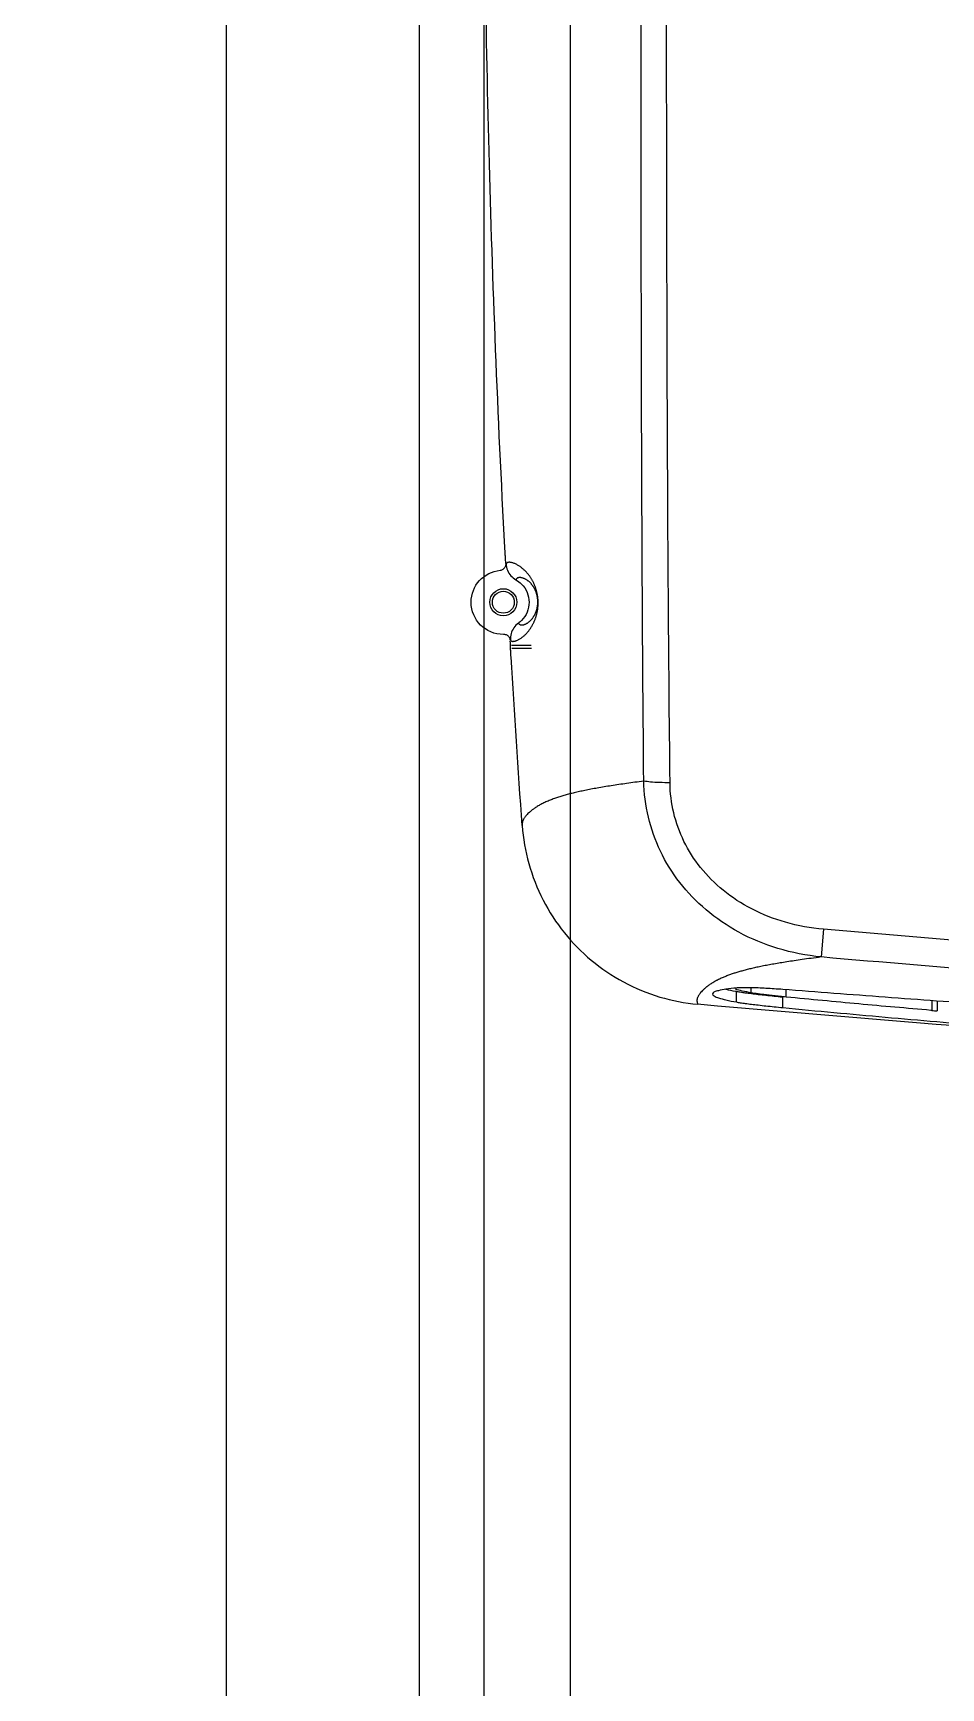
# Model space of a CAD drawing. Header units: millimetres. Extents: x 238075 to 303070, y -258150 to -205841.
# Drawn here: x 275042.6 to 275183.6, y -226939.7 to -226682.9 of the extents above; entities that cross this region are included whole.
import ezdxf

# ---------------------------------------------------------------- set-up
doc = ezdxf.new("R2010")
doc.units = ezdxf.units.MM
doc.header["$LTSCALE"] = 200
doc.layers.add('L4', color=4, linetype='Continuous')
doc.layers.add('아파트', color=253, linetype='Continuous')

msp = doc.modelspace()

# ---------------------------------------------------------------- linework, layer by layer
at = {"layer": 'L4'}
for p, q in [((275072.64, -228531.22, 54985.43), (275072.64, -226161.22, 54985.43)), ((275102.64, -227701.22), (275102.64, -226281.22)), ((275112.64, -227691.22), (275112.64, -226291.22)), ((275112.64, -227666.22), (275112.64, -226316.22)), ((275126.04, -227666.22), (275126.04, -226316.22)), ((275116.03, -226765.2), (275116.06, -226765.2)), ((275116.06, -226765.28), (275116.06, -226765.2)), ((275115.74, -226776.22), (275115.64, -226776.22)), ((275116.74, -226777.16), (275116.73, -226777.08)), ((275119.98, -226777.93), (275116.92, -226777.93)), ((275120.02, -226778.42), (275116.95, -226778.42)), ((275165.36, -226821.98), (275164.98, -226826.28)), ((275154.13, -226831.84), (275154.13, -226831.06)), ((275151.81, -226833.26), (275151.81, -226831.66)), ((275159.03, -226834.14), (275159.03, -226832.53)), ((275159.56, -226832.5), (275159.56, -226831.32)), ((275182.15, -226833.05), (275182.15, -226834.57)), ((275183.01, -226833.06), (275183.01, -226834.66))]:
    msp.add_line(p, q, dxfattribs=at)
for points in [[(275113.43, -226701.23), (275112.9, -226681.23), (275112.64, -226661.23), (275112.64, -226641.22)], [(275137.02, -226687.98), (275137.01, -226672.39), (275137.01, -226656.81), (275137.01, -226641.22)], [(275140.99, -226688.06), (275140.97, -226672.45), (275140.96, -226656.83), (275140.96, -226641.22)], [(275137.1, -226740.38), (275137.05, -226722.91), (275137.03, -226705.45), (275137.02, -226687.98)], [(275141.1, -226740.54), (275141.04, -226723.05), (275141, -226705.55), (275140.99, -226688.06)], [(275115.87, -226762.73), (275114.78, -226742.24), (275113.97, -226721.74), (275113.43, -226701.23)], [(275137.44, -226798.98), (275137.25, -226779.45), (275137.16, -226759.91), (275137.1, -226740.38)], [(275141.52, -226799.23), (275141.3, -226779.67), (275141.18, -226760.11), (275141.1, -226740.54)], [(275115.9, -226763.22), (275115.89, -226763.06), (275115.88, -226762.89), (275115.87, -226762.73)], [(275115.92, -226763.58), (275115.91, -226763.46), (275115.9, -226763.34), (275115.9, -226763.22)], [(275115.92, -226763.73), (275115.92, -226763.68), (275115.92, -226763.63), (275115.92, -226763.58)], [(275115.93, -226763.88), (275115.93, -226763.83), (275115.93, -226763.78), (275115.92, -226763.73)], [(275115.95, -226764.03), (275115.94, -226763.98), (275115.94, -226763.93), (275115.93, -226763.88)], [(275115.97, -226764.19), (275115.96, -226764.14), (275115.95, -226764.09), (275115.95, -226764.03)], [(275115.98, -226764.34), (275115.98, -226764.29), (275115.98, -226764.24), (275115.97, -226764.19)], [(275110.64, -226771.22), (275110.64, -226768.65), (275112.59, -226766.5), (275115.15, -226766.25)], [(275115.15, -226766.25), (275115.32, -226766.23), (275115.49, -226766.17), (275115.63, -226766.07)], [(275115.63, -226766.07), (275115.77, -226765.97), (275115.88, -226765.84), (275115.96, -226765.69)], [(275115.96, -226765.69), (275116.03, -226765.54), (275116.07, -226765.36), (275116.06, -226765.2)], [(275116, -226764.7), (275115.99, -226764.58), (275115.98, -226764.46), (275115.98, -226764.34)], [(275116.03, -226765.19), (275116.02, -226765.03), (275116.01, -226764.86), (275116, -226764.7)], [(275116.12, -226765.17), (275116.09, -226765.2), (275116.07, -226765.24), (275116.06, -226765.28)], [(275116.06, -226765.28), (275116.08, -226765.61), (275116.15, -226765.94), (275116.28, -226766.26)], [(275116.21, -226765.1), (275116.17, -226765.12), (275116.14, -226765.14), (275116.12, -226765.17)], [(275116.32, -226765.05), (275116.28, -226765.06), (275116.24, -226765.08), (275116.21, -226765.1)], [(275116.28, -226766.26), (275116.41, -226766.57), (275116.59, -226766.86), (275116.82, -226767.11)], [(275116.47, -226765.02), (275116.42, -226765.03), (275116.37, -226765.03), (275116.32, -226765.05)], [(275116.63, -226765.02), (275116.57, -226765.02), (275116.52, -226765.02), (275116.47, -226765.02)], [(275116.81, -226765.04), (275116.75, -226765.03), (275116.69, -226765.03), (275116.63, -226765.02)], [(275117.01, -226765.09), (275116.94, -226765.07), (275116.88, -226765.06), (275116.81, -226765.04)], [(275117.21, -226765.15), (275117.14, -226765.13), (275117.08, -226765.11), (275117.01, -226765.09)], [(275117.42, -226765.23), (275117.35, -226765.2), (275117.28, -226765.18), (275117.21, -226765.15)], [(275117.63, -226765.33), (275117.56, -226765.29), (275117.49, -226765.26), (275117.42, -226765.23)], [(275117.84, -226765.44), (275117.77, -226765.4), (275117.7, -226765.36), (275117.63, -226765.33)], [(275118.04, -226765.56), (275117.98, -226765.52), (275117.91, -226765.48), (275117.84, -226765.44)], [(275118.24, -226765.69), (275118.18, -226765.65), (275118.11, -226765.6), (275118.04, -226765.56)], [(275118.44, -226765.83), (275118.37, -226765.78), (275118.31, -226765.74), (275118.24, -226765.69)], [(275118.63, -226765.98), (275118.56, -226765.93), (275118.5, -226765.88), (275118.44, -226765.83)], [(275118.81, -226766.14), (275118.75, -226766.09), (275118.69, -226766.03), (275118.63, -226765.98)], [(275118.98, -226766.3), (275118.92, -226766.25), (275118.87, -226766.19), (275118.81, -226766.14)], [(275119.15, -226766.47), (275119.09, -226766.42), (275119.04, -226766.36), (275118.98, -226766.3)], [(275119.31, -226766.65), (275119.26, -226766.59), (275119.2, -226766.53), (275119.15, -226766.47)], [(275119.46, -226766.82), (275119.41, -226766.76), (275119.36, -226766.71), (275119.31, -226766.65)], [(275119.6, -226767), (275119.55, -226766.94), (275119.5, -226766.88), (275119.46, -226766.82)], [(275113.54, -226771.22), (275113.54, -226770.06), (275114.48, -226769.12), (275115.64, -226769.12)], [(275115.64, -226769.12), (275116.8, -226769.12), (275117.74, -226770.06), (275117.74, -226771.22)], [(275116.82, -226767.11), (275117.04, -226767.36), (275117.3, -226767.57), (275117.59, -226767.73)], [(275117.65, -226767.63), (275117.63, -226767.66), (275117.61, -226767.7), (275117.59, -226767.73)], [(275117.59, -226767.73), (275117.91, -226767.91), (275118.21, -226768.13), (275118.47, -226768.39)], [(275117.72, -226767.54), (275117.69, -226767.57), (275117.67, -226767.6), (275117.65, -226767.63)], [(275117.81, -226767.48), (275117.78, -226767.5), (275117.75, -226767.52), (275117.72, -226767.54)], [(275117.91, -226767.43), (275117.88, -226767.44), (275117.84, -226767.46), (275117.81, -226767.48)], [(275118.03, -226767.4), (275117.99, -226767.41), (275117.95, -226767.42), (275117.91, -226767.43)], [(275118.15, -226767.39), (275118.11, -226767.39), (275118.07, -226767.4), (275118.03, -226767.4)], [(275118.29, -226767.39), (275118.24, -226767.39), (275118.2, -226767.39), (275118.15, -226767.39)], [(275118.43, -226767.41), (275118.38, -226767.4), (275118.34, -226767.4), (275118.29, -226767.39)], [(275118.57, -226767.44), (275118.52, -226767.43), (275118.48, -226767.42), (275118.43, -226767.41)], [(275118.47, -226768.39), (275118.84, -226768.76), (275119.13, -226769.21), (275119.33, -226769.69)], [(275118.71, -226767.48), (275118.67, -226767.47), (275118.62, -226767.45), (275118.57, -226767.44)], [(275118.85, -226767.54), (275118.81, -226767.52), (275118.76, -226767.5), (275118.71, -226767.48)], [(275118.99, -226767.6), (275118.94, -226767.58), (275118.9, -226767.56), (275118.85, -226767.54)], [(275119.12, -226767.67), (275119.08, -226767.64), (275119.03, -226767.62), (275118.99, -226767.6)], [(275119.25, -226767.75), (275119.21, -226767.72), (275119.17, -226767.69), (275119.12, -226767.67)], [(275119.38, -226767.83), (275119.34, -226767.8), (275119.3, -226767.77), (275119.25, -226767.75)], [(275119.5, -226767.92), (275119.46, -226767.89), (275119.42, -226767.86), (275119.38, -226767.83)], [(275119.62, -226768.02), (275119.58, -226767.99), (275119.54, -226767.96), (275119.5, -226767.92)], [(275119.73, -226767.18), (275119.68, -226767.12), (275119.64, -226767.06), (275119.6, -226767)], [(275119.73, -226768.12), (275119.69, -226768.09), (275119.66, -226768.05), (275119.62, -226768.02)], [(275119.85, -226767.36), (275119.81, -226767.3), (275119.77, -226767.24), (275119.73, -226767.18)], [(275119.84, -226768.23), (275119.8, -226768.19), (275119.77, -226768.16), (275119.73, -226768.12)], [(275119.94, -226768.33), (275119.9, -226768.3), (275119.87, -226768.26), (275119.84, -226768.23)], [(275119.96, -226767.53), (275119.93, -226767.47), (275119.89, -226767.41), (275119.85, -226767.36)], [(275120.03, -226768.44), (275120, -226768.41), (275119.97, -226768.37), (275119.94, -226768.33)], [(275120.07, -226767.71), (275120.04, -226767.65), (275120, -226767.59), (275119.96, -226767.53)], [(275120.12, -226768.55), (275120.09, -226768.51), (275120.06, -226768.48), (275120.03, -226768.44)], [(275120.17, -226767.89), (275120.14, -226767.83), (275120.1, -226767.77), (275120.07, -226767.71)], [(275120.2, -226768.66), (275120.17, -226768.62), (275120.15, -226768.59), (275120.12, -226768.55)], [(275120.26, -226768.06), (275120.23, -226768), (275120.2, -226767.94), (275120.17, -226767.89)], [(275120.28, -226768.77), (275120.25, -226768.73), (275120.23, -226768.7), (275120.2, -226768.66)], [(275120.35, -226768.24), (275120.32, -226768.18), (275120.29, -226768.12), (275120.26, -226768.06)], [(275120.35, -226768.88), (275120.33, -226768.84), (275120.3, -226768.81), (275120.28, -226768.77)], [(275120.43, -226768.41), (275120.4, -226768.36), (275120.38, -226768.3), (275120.35, -226768.24)], [(275120.41, -226768.99), (275120.39, -226768.95), (275120.37, -226768.92), (275120.35, -226768.88)], [(275120.48, -226769.1), (275120.46, -226769.06), (275120.44, -226769.03), (275120.41, -226768.99)], [(275120.5, -226768.59), (275120.48, -226768.53), (275120.46, -226768.47), (275120.43, -226768.41)], [(275120.53, -226769.21), (275120.52, -226769.18), (275120.5, -226769.14), (275120.48, -226769.1)], [(275120.58, -226768.77), (275120.55, -226768.71), (275120.53, -226768.65), (275120.5, -226768.59)], [(275120.59, -226769.32), (275120.57, -226769.29), (275120.55, -226769.25), (275120.53, -226769.21)], [(275120.64, -226768.95), (275120.62, -226768.89), (275120.6, -226768.83), (275120.58, -226768.77)], [(275120.64, -226769.44), (275120.62, -226769.4), (275120.61, -226769.36), (275120.59, -226769.32)], [(275120.7, -226769.14), (275120.68, -226769.08), (275120.66, -226769.02), (275120.64, -226768.95)], [(275120.69, -226769.55), (275120.67, -226769.51), (275120.65, -226769.47), (275120.64, -226769.44)], [(275120.76, -226769.33), (275120.74, -226769.27), (275120.72, -226769.2), (275120.7, -226769.14)], [(275120.81, -226769.52), (275120.79, -226769.45), (275120.78, -226769.39), (275120.76, -226769.33)], [(275115.64, -226776.22), (275112.88, -226776.22), (275110.64, -226773.98), (275110.64, -226771.22)], [(275115.64, -226773.32), (275114.48, -226773.32), (275113.54, -226772.38), (275113.54, -226771.22)], [(275113.94, -226771.22), (275113.94, -226770.28), (275114.7, -226769.52), (275115.64, -226769.52)], [(275115.64, -226772.92), (275114.7, -226772.92), (275113.94, -226772.16), (275113.94, -226771.22)], [(275115.64, -226769.52), (275116.58, -226769.52), (275117.34, -226770.28), (275117.34, -226771.22)], [(275117.74, -226771.22), (275117.74, -226772.38), (275116.8, -226773.32), (275115.64, -226773.32)], [(275117.34, -226771.22), (275117.34, -226772.16), (275116.58, -226772.92), (275115.64, -226772.92)], [(275119.33, -226769.69), (275119.53, -226770.18), (275119.64, -226770.7), (275119.64, -226771.22)], [(275119.64, -226771.22), (275119.64, -226771.75), (275119.53, -226772.27), (275119.33, -226772.75)], [(275120.73, -226769.66), (275120.72, -226769.63), (275120.7, -226769.59), (275120.69, -226769.55)], [(275120.77, -226769.78), (275120.76, -226769.74), (275120.74, -226769.7), (275120.73, -226769.66)], [(275120.81, -226769.9), (275120.8, -226769.86), (275120.78, -226769.82), (275120.77, -226769.78)], [(275120.86, -226769.71), (275120.84, -226769.65), (275120.83, -226769.58), (275120.81, -226769.52)], [(275120.84, -226770.02), (275120.83, -226769.98), (275120.82, -226769.94), (275120.81, -226769.9)], [(275120.87, -226770.15), (275120.86, -226770.11), (275120.85, -226770.07), (275120.84, -226770.02)], [(275120.9, -226769.9), (275120.89, -226769.84), (275120.87, -226769.77), (275120.86, -226769.71)], [(275120.9, -226770.27), (275120.89, -226770.23), (275120.88, -226770.19), (275120.87, -226770.15)], [(275120.93, -226770.09), (275120.92, -226770.02), (275120.91, -226769.96), (275120.9, -226769.9)], [(275120.92, -226770.39), (275120.92, -226770.35), (275120.91, -226770.31), (275120.9, -226770.27)], [(275120.9, -226772.05), (275120.91, -226772.01), (275120.92, -226771.98), (275120.93, -226771.94)], [(275120.94, -226770.5), (275120.94, -226770.46), (275120.93, -226770.43), (275120.92, -226770.39)], [(275120.96, -226770.27), (275120.95, -226770.21), (275120.94, -226770.15), (275120.93, -226770.09)], [(275120.93, -226771.94), (275120.93, -226771.9), (275120.94, -226771.86), (275120.94, -226771.83)], [(275120.96, -226770.62), (275120.95, -226770.58), (275120.95, -226770.54), (275120.94, -226770.5)], [(275120.94, -226771.83), (275120.95, -226771.79), (275120.95, -226771.75), (275120.96, -226771.72)], [(275120.99, -226770.44), (275120.98, -226770.38), (275120.97, -226770.32), (275120.96, -226770.27)], [(275120.97, -226770.73), (275120.97, -226770.69), (275120.96, -226770.65), (275120.96, -226770.62)], [(275120.96, -226771.72), (275120.96, -226771.68), (275120.97, -226771.65), (275120.97, -226771.61)], [(275120.98, -226770.83), (275120.98, -226770.8), (275120.97, -226770.76), (275120.97, -226770.73)], [(275120.97, -226771.61), (275120.98, -226771.58), (275120.98, -226771.54), (275120.98, -226771.51)], [(275120.99, -226770.93), (275120.99, -226770.9), (275120.98, -226770.87), (275120.98, -226770.83)], [(275120.98, -226771.51), (275120.98, -226771.47), (275120.99, -226771.44), (275120.99, -226771.41)], [(275121, -226770.61), (275121, -226770.56), (275120.99, -226770.5), (275120.99, -226770.44)], [(275120.99, -226771.03), (275120.99, -226771), (275120.99, -226770.96), (275120.99, -226770.93)], [(275120.99, -226771.12), (275120.99, -226771.09), (275120.99, -226771.06), (275120.99, -226771.03)], [(275120.99, -226771.22), (275120.99, -226771.18), (275120.99, -226771.15), (275120.99, -226771.12)], [(275120.99, -226771.31), (275120.99, -226771.28), (275120.99, -226771.25), (275120.99, -226771.22)], [(275120.99, -226771.41), (275120.99, -226771.38), (275120.99, -226771.34), (275120.99, -226771.31)], [(275120.99, -226772.17), (275121, -226772.11), (275121, -226772.05), (275121.01, -226772)], [(275121.02, -226770.78), (275121.01, -226770.72), (275121.01, -226770.67), (275121, -226770.61)], [(275121.01, -226772), (275121.01, -226771.95), (275121.02, -226771.89), (275121.02, -226771.84)], [(275121.03, -226770.94), (275121.03, -226770.88), (275121.02, -226770.83), (275121.02, -226770.78)], [(275121.02, -226771.84), (275121.03, -226771.79), (275121.03, -226771.73), (275121.03, -226771.68)], [(275121.04, -226771.09), (275121.03, -226771.04), (275121.03, -226770.99), (275121.03, -226770.94)], [(275121.03, -226771.68), (275121.03, -226771.63), (275121.04, -226771.58), (275121.04, -226771.53)], [(275121.04, -226771.23), (275121.04, -226771.19), (275121.04, -226771.14), (275121.04, -226771.09)], [(275121.04, -226771.38), (275121.04, -226771.33), (275121.04, -226771.28), (275121.04, -226771.23)], [(275121.04, -226771.53), (275121.04, -226771.48), (275121.04, -226771.43), (275121.04, -226771.38)], [(275117.97, -226774.47), (275117.71, -226774.66), (275117.47, -226774.9), (275117.28, -226775.17)], [(275118.47, -226774.05), (275118.31, -226774.2), (275118.15, -226774.34), (275117.97, -226774.47)], [(275117.97, -226774.47), (275118, -226774.5), (275118.02, -226774.54), (275118.04, -226774.57)], [(275118.04, -226774.57), (275118.07, -226774.59), (275118.1, -226774.62), (275118.13, -226774.64)], [(275119.33, -226772.75), (275119.13, -226773.24), (275118.84, -226773.68), (275118.47, -226774.05)], [(275119.06, -226774.62), (275119.1, -226774.6), (275119.14, -226774.58), (275119.18, -226774.56)], [(275119.18, -226774.56), (275119.23, -226774.53), (275119.27, -226774.51), (275119.31, -226774.49)], [(275119.31, -226774.49), (275119.36, -226774.46), (275119.4, -226774.43), (275119.44, -226774.41)], [(275119.44, -226774.41), (275119.48, -226774.38), (275119.52, -226774.35), (275119.56, -226774.32)], [(275119.56, -226774.32), (275119.6, -226774.29), (275119.64, -226774.25), (275119.68, -226774.22)], [(275119.68, -226774.22), (275119.72, -226774.19), (275119.75, -226774.15), (275119.79, -226774.12)], [(275119.79, -226774.12), (275119.83, -226774.09), (275119.86, -226774.05), (275119.9, -226774.01)], [(275119.9, -226774.01), (275119.93, -226773.98), (275119.97, -226773.94), (275120, -226773.9)], [(275120, -226773.9), (275120.03, -226773.87), (275120.07, -226773.83), (275120.1, -226773.79)], [(275120.1, -226773.79), (275120.13, -226773.75), (275120.16, -226773.71), (275120.19, -226773.68)], [(275120.19, -226773.68), (275120.21, -226773.64), (275120.24, -226773.6), (275120.27, -226773.56)], [(275120.19, -226774.72), (275120.22, -226774.66), (275120.26, -226774.6), (275120.29, -226774.54)], [(275120.27, -226773.56), (275120.29, -226773.52), (275120.32, -226773.49), (275120.34, -226773.45)], [(275120.29, -226774.54), (275120.32, -226774.48), (275120.34, -226774.42), (275120.37, -226774.36)], [(275120.34, -226773.45), (275120.37, -226773.41), (275120.39, -226773.37), (275120.41, -226773.33)], [(275120.37, -226774.36), (275120.4, -226774.3), (275120.43, -226774.24), (275120.45, -226774.18)], [(275120.41, -226773.33), (275120.44, -226773.3), (275120.46, -226773.26), (275120.48, -226773.22)], [(275120.45, -226774.18), (275120.48, -226774.12), (275120.51, -226774.06), (275120.53, -226773.99)], [(275120.48, -226773.22), (275120.5, -226773.18), (275120.52, -226773.15), (275120.54, -226773.11)], [(275120.53, -226773.99), (275120.56, -226773.93), (275120.58, -226773.87), (275120.6, -226773.81)], [(275120.54, -226773.11), (275120.56, -226773.07), (275120.57, -226773.03), (275120.59, -226773)], [(275120.59, -226773), (275120.61, -226772.96), (275120.63, -226772.92), (275120.64, -226772.88)], [(275120.6, -226773.81), (275120.63, -226773.74), (275120.65, -226773.68), (275120.67, -226773.62)], [(275120.64, -226772.88), (275120.66, -226772.84), (275120.68, -226772.8), (275120.69, -226772.76)], [(275120.67, -226773.62), (275120.69, -226773.55), (275120.71, -226773.49), (275120.73, -226773.43)], [(275120.69, -226772.76), (275120.71, -226772.72), (275120.72, -226772.68), (275120.74, -226772.64)], [(275120.73, -226773.43), (275120.75, -226773.37), (275120.77, -226773.3), (275120.78, -226773.24)], [(275120.74, -226772.64), (275120.75, -226772.6), (275120.77, -226772.56), (275120.78, -226772.52)], [(275120.78, -226772.52), (275120.79, -226772.48), (275120.81, -226772.44), (275120.82, -226772.4)], [(275120.78, -226773.24), (275120.8, -226773.18), (275120.82, -226773.12), (275120.83, -226773.05)], [(275120.82, -226772.4), (275120.83, -226772.36), (275120.84, -226772.32), (275120.85, -226772.28)], [(275120.83, -226773.05), (275120.85, -226772.99), (275120.86, -226772.93), (275120.87, -226772.87)], [(275120.85, -226772.28), (275120.86, -226772.25), (275120.87, -226772.21), (275120.88, -226772.17)], [(275120.87, -226772.87), (275120.89, -226772.81), (275120.9, -226772.75), (275120.91, -226772.69)], [(275120.88, -226772.17), (275120.89, -226772.13), (275120.9, -226772.09), (275120.9, -226772.05)], [(275120.91, -226772.69), (275120.92, -226772.63), (275120.93, -226772.57), (275120.94, -226772.51)], [(275120.94, -226772.51), (275120.95, -226772.45), (275120.96, -226772.4), (275120.97, -226772.34)], [(275120.97, -226772.34), (275120.98, -226772.28), (275120.98, -226772.22), (275120.99, -226772.17)], [(275116.22, -226776.35), (275116.08, -226776.27), (275115.91, -226776.22), (275115.74, -226776.22)], [(275116.59, -226776.69), (275116.5, -226776.55), (275116.37, -226776.43), (275116.22, -226776.35)], [(275116.74, -226777.16), (275116.73, -226777), (275116.67, -226776.83), (275116.59, -226776.69)], [(275116.84, -226776.09), (275116.75, -226776.41), (275116.71, -226776.75), (275116.73, -226777.08)], [(275116.73, -226777.08), (275116.75, -226777.12), (275116.77, -226777.15), (275116.8, -226777.18)], [(275117.28, -226775.17), (275117.08, -226775.45), (275116.93, -226775.76), (275116.84, -226776.09)], [(275117.65, -226777.18), (275117.71, -226777.16), (275117.77, -226777.13), (275117.83, -226777.11)], [(275117.83, -226777.11), (275117.89, -226777.08), (275117.95, -226777.05), (275118.01, -226777.02)], [(275118.01, -226777.02), (275118.07, -226776.98), (275118.14, -226776.95), (275118.2, -226776.91)], [(275118.13, -226774.64), (275118.16, -226774.66), (275118.19, -226774.68), (275118.22, -226774.69)], [(275118.2, -226776.91), (275118.26, -226776.87), (275118.32, -226776.83), (275118.39, -226776.79)], [(275118.22, -226774.69), (275118.25, -226774.71), (275118.29, -226774.72), (275118.32, -226774.73)], [(275118.32, -226774.73), (275118.36, -226774.74), (275118.4, -226774.74), (275118.44, -226774.75)], [(275118.39, -226776.79), (275118.45, -226776.74), (275118.51, -226776.7), (275118.57, -226776.65)], [(275118.44, -226774.75), (275118.47, -226774.75), (275118.51, -226774.75), (275118.55, -226774.75)], [(275118.55, -226774.75), (275118.59, -226774.74), (275118.63, -226774.74), (275118.67, -226774.73)], [(275118.57, -226776.65), (275118.64, -226776.61), (275118.7, -226776.56), (275118.76, -226776.51)], [(275118.67, -226774.73), (275118.72, -226774.73), (275118.76, -226774.72), (275118.8, -226774.71)], [(275118.76, -226776.51), (275118.82, -226776.46), (275118.88, -226776.4), (275118.94, -226776.35)], [(275118.8, -226774.71), (275118.84, -226774.7), (275118.89, -226774.68), (275118.93, -226774.67)], [(275118.93, -226774.67), (275118.97, -226774.65), (275119.01, -226774.64), (275119.06, -226774.62)], [(275118.94, -226776.35), (275118.99, -226776.3), (275119.05, -226776.24), (275119.11, -226776.18)], [(275119.11, -226776.18), (275119.16, -226776.13), (275119.22, -226776.07), (275119.27, -226776.01)], [(275119.27, -226776.01), (275119.33, -226775.95), (275119.38, -226775.89), (275119.43, -226775.83)], [(275119.43, -226775.83), (275119.48, -226775.77), (275119.53, -226775.71), (275119.58, -226775.65)], [(275119.58, -226775.65), (275119.63, -226775.59), (275119.68, -226775.53), (275119.72, -226775.46)], [(275119.72, -226775.46), (275119.77, -226775.4), (275119.81, -226775.34), (275119.85, -226775.28)], [(275119.85, -226775.28), (275119.9, -226775.21), (275119.94, -226775.15), (275119.98, -226775.09)], [(275119.98, -226775.09), (275120.01, -226775.03), (275120.05, -226774.97), (275120.09, -226774.9)], [(275120.09, -226774.9), (275120.12, -226774.84), (275120.16, -226774.78), (275120.19, -226774.72)], [(275116.75, -226777.75), (275116.74, -226777.58), (275116.73, -226777.42), (275116.72, -226777.26)], [(275116.77, -226778.11), (275116.75, -226777.99), (275116.75, -226777.87), (275116.75, -226777.75)], [(275116.77, -226778.26), (275116.78, -226778.21), (275116.77, -226778.16), (275116.77, -226778.11)], [(275116.77, -226778.41), (275116.77, -226778.36), (275116.77, -226778.31), (275116.77, -226778.26)], [(275116.77, -226778.56), (275116.77, -226778.51), (275116.77, -226778.46), (275116.77, -226778.41)], [(275116.78, -226778.72), (275116.77, -226778.67), (275116.77, -226778.62), (275116.77, -226778.56)], [(275116.79, -226778.86), (275116.78, -226778.81), (275116.78, -226778.77), (275116.78, -226778.72)], [(275116.81, -226779.23), (275116.8, -226779.11), (275116.79, -226778.98), (275116.79, -226778.86)], [(275116.8, -226777.18), (275116.83, -226777.21), (275116.86, -226777.23), (275116.9, -226777.24)], [(275116.84, -226779.72), (275116.83, -226779.55), (275116.82, -226779.39), (275116.81, -226779.23)], [(275118.57, -226805.88), (275117.94, -226797.16), (275117.37, -226788.44), (275116.84, -226779.72)], [(275116.9, -226777.24), (275116.94, -226777.26), (275116.98, -226777.27), (275117.02, -226777.28)], [(275117.02, -226777.28), (275117.06, -226777.29), (275117.11, -226777.29), (275117.16, -226777.29)], [(275117.16, -226777.29), (275117.21, -226777.29), (275117.26, -226777.28), (275117.31, -226777.27)], [(275117.31, -226777.27), (275117.36, -226777.26), (275117.42, -226777.25), (275117.47, -226777.24)], [(275117.47, -226777.24), (275117.53, -226777.22), (275117.59, -226777.2), (275117.65, -226777.18)], [(275129.23, -226800.24), (275128.92, -226800.3), (275128.61, -226800.36), (275128.3, -226800.43)], [(275130.22, -226800.06), (275129.89, -226800.12), (275129.56, -226800.18), (275129.23, -226800.24)], [(275131.28, -226799.88), (275130.93, -226799.94), (275130.57, -226800), (275130.22, -226800.06)], [(275132.4, -226799.7), (275132.02, -226799.76), (275131.65, -226799.82), (275131.28, -226799.88)], [(275133.57, -226799.52), (275133.18, -226799.58), (275132.79, -226799.64), (275132.4, -226799.7)], [(275134.78, -226799.35), (275134.38, -226799.4), (275133.97, -226799.46), (275133.57, -226799.52)], [(275136.06, -226799.17), (275135.64, -226799.23), (275135.21, -226799.28), (275134.78, -226799.35)], [(275137.44, -226798.98), (275136.98, -226799.04), (275136.52, -226799.1), (275136.06, -226799.17)], [(275138.46, -226799.12), (275138.12, -226799.09), (275137.77, -226799.05), (275137.44, -226798.98)], [(275138.15, -226804.57), (275137.72, -226802.74), (275137.48, -226800.86), (275137.44, -226798.98)], [(275139.88, -226799.21), (275139.4, -226799.19), (275138.93, -226799.16), (275138.46, -226799.12)], [(275141.52, -226799.23), (275140.97, -226799.23), (275140.42, -226799.23), (275139.88, -226799.21)], [(275142.09, -226803.91), (275141.73, -226802.38), (275141.53, -226800.81), (275141.52, -226799.23)], [(275121.32, -226802.68), (275121.13, -226802.79), (275120.95, -226802.89), (275120.77, -226803.01)], [(275121.93, -226802.36), (275121.72, -226802.46), (275121.52, -226802.57), (275121.32, -226802.68)], [(275122.58, -226802.07), (275122.36, -226802.16), (275122.15, -226802.26), (275121.93, -226802.36)], [(275123.24, -226801.81), (275123.02, -226801.89), (275122.8, -226801.98), (275122.58, -226802.07)], [(275123.89, -226801.57), (275123.67, -226801.64), (275123.45, -226801.72), (275123.24, -226801.81)], [(275124.55, -226801.36), (275124.33, -226801.43), (275124.11, -226801.5), (275123.89, -226801.57)], [(275125.22, -226801.16), (275124.99, -226801.22), (275124.77, -226801.29), (275124.55, -226801.36)], [(275125.91, -226800.98), (275125.68, -226801.04), (275125.44, -226801.1), (275125.22, -226801.16)], [(275126.64, -226800.79), (275126.39, -226800.85), (275126.15, -226800.91), (275125.91, -226800.98)], [(275127.44, -226800.61), (275127.17, -226800.67), (275126.91, -226800.73), (275126.64, -226800.79)], [(275128.3, -226800.43), (275128.01, -226800.49), (275127.73, -226800.55), (275127.44, -226800.61)], [(275118.59, -226805.39), (275118.58, -226805.42), (275118.58, -226805.45), (275118.57, -226805.48)], [(275118.61, -226805.29), (275118.6, -226805.32), (275118.59, -226805.35), (275118.59, -226805.39)], [(275118.63, -226805.19), (275118.62, -226805.23), (275118.61, -226805.26), (275118.61, -226805.29)], [(275118.67, -226805.09), (275118.66, -226805.13), (275118.64, -226805.16), (275118.63, -226805.19)], [(275118.72, -226804.99), (275118.7, -226805.02), (275118.69, -226805.06), (275118.67, -226805.09)], [(275118.78, -226804.88), (275118.76, -226804.91), (275118.74, -226804.95), (275118.72, -226804.99)], [(275118.86, -226804.74), (275118.83, -226804.79), (275118.81, -226804.83), (275118.78, -226804.88)], [(275118.98, -226804.58), (275118.94, -226804.63), (275118.9, -226804.69), (275118.86, -226804.74)], [(275119.13, -226804.38), (275119.08, -226804.45), (275119.03, -226804.51), (275118.98, -226804.58)], [(275119.34, -226804.16), (275119.27, -226804.23), (275119.2, -226804.31), (275119.13, -226804.38)], [(275119.6, -226803.9), (275119.51, -226803.99), (275119.42, -226804.07), (275119.34, -226804.16)], [(275119.92, -226803.62), (275119.81, -226803.71), (275119.7, -226803.81), (275119.6, -226803.9)], [(275120.13, -226803.46), (275120.06, -226803.51), (275119.99, -226803.57), (275119.92, -226803.62)], [(275120.31, -226803.32), (275120.25, -226803.37), (275120.19, -226803.41), (275120.13, -226803.46)], [(275120.77, -226803.01), (275120.61, -226803.11), (275120.46, -226803.21), (275120.31, -226803.32)], [(275140.03, -226809.86), (275139.22, -226808.17), (275138.59, -226806.4), (275138.15, -226804.57)], [(275143.68, -226808.33), (275142.99, -226806.92), (275142.45, -226805.44), (275142.09, -226803.91)], [(275118.57, -226805.48), (275118.57, -226805.53), (275118.56, -226805.59), (275118.56, -226805.65)], [(275118.56, -226805.65), (275118.56, -226805.72), (275118.57, -226805.8), (275118.57, -226805.88)], [(275118.57, -226805.88), (275118.72, -226807.87), (275119.06, -226809.85), (275119.59, -226811.77)], [(275143.02, -226814.7), (275141.86, -226813.2), (275140.85, -226811.57), (275140.03, -226809.86)], [(275146.25, -226812.38), (275145.25, -226811.13), (275144.38, -226809.77), (275143.68, -226808.33)], [(275119.59, -226811.77), (275120.14, -226813.73), (275120.88, -226815.63), (275121.81, -226817.44)], [(275149.76, -226815.92), (275148.47, -226814.87), (275147.29, -226813.68), (275146.25, -226812.38)], [(275147.1, -226818.95), (275145.6, -226817.68), (275144.23, -226816.26), (275143.02, -226814.7)], [(275121.81, -226817.44), (275122.74, -226819.24), (275123.84, -226820.94), (275125.11, -226822.52)], [(275154.2, -226818.82), (275152.63, -226818.01), (275151.14, -226817.04), (275149.76, -226815.92)], [(275152.21, -226822.44), (275150.39, -226821.45), (275148.68, -226820.29), (275147.1, -226818.95)], [(275159.45, -226820.89), (275157.63, -226820.38), (275155.87, -226819.69), (275154.2, -226818.82)], [(275125.11, -226822.52), (275126.36, -226824.07), (275127.76, -226825.5), (275129.28, -226826.77)], [(275158.23, -226824.95), (275156.15, -226824.31), (275154.12, -226823.48), (275152.21, -226822.44)], [(275165.36, -226821.98), (275163.36, -226821.8), (275161.38, -226821.45), (275159.45, -226820.89)], [(275194.28, -226824.38), (275184.64, -226823.62), (275175, -226822.82), (275165.36, -226821.98)], [(275164.98, -226826.28), (275162.7, -226826.05), (275160.43, -226825.61), (275158.23, -226824.95)], [(275129.28, -226826.77), (275130.84, -226828.07), (275132.52, -226829.21), (275134.31, -226830.16)], [(275152.82, -226828.41), (275152.61, -226828.47), (275152.4, -226828.53), (275152.19, -226828.59)], [(275153.5, -226828.23), (275153.27, -226828.29), (275153.05, -226828.35), (275152.82, -226828.41)], [(275154.23, -226828.06), (275153.98, -226828.11), (275153.74, -226828.17), (275153.5, -226828.23)], [(275155, -226827.88), (275154.74, -226827.94), (275154.49, -226828), (275154.23, -226828.06)], [(275155.83, -226827.71), (275155.55, -226827.77), (275155.28, -226827.82), (275155, -226827.88)], [(275156.71, -226827.54), (275156.42, -226827.6), (275156.12, -226827.65), (275155.83, -226827.71)], [(275157.64, -226827.37), (275157.33, -226827.43), (275157.02, -226827.48), (275156.71, -226827.54)], [(275158.63, -226827.2), (275158.3, -226827.26), (275157.97, -226827.31), (275157.64, -226827.37)], [(275159.67, -226827.04), (275159.32, -226827.09), (275158.98, -226827.15), (275158.63, -226827.2)], [(275160.79, -226826.87), (275160.41, -226826.92), (275160.04, -226826.98), (275159.67, -226827.04)], [(275162.02, -226826.69), (275161.61, -226826.74), (275161.2, -226826.8), (275160.79, -226826.87)], [(275163.4, -226826.49), (275162.94, -226826.55), (275162.48, -226826.62), (275162.02, -226826.69)], [(275164.98, -226826.28), (275164.45, -226826.35), (275163.93, -226826.42), (275163.4, -226826.49)], [(275193.69, -226828.68), (275184.12, -226827.92), (275174.55, -226827.12), (275164.98, -226826.28)], [(275134.31, -226830.16), (275136.1, -226831.13), (275137.99, -226831.91), (275139.94, -226832.49)], [(275147.19, -226830.93), (275147.06, -226831.03), (275146.94, -226831.13), (275146.82, -226831.24)], [(275147.26, -226830.87), (275147.24, -226830.89), (275147.21, -226830.91), (275147.19, -226830.93)], [(275147.63, -226830.6), (275147.5, -226830.69), (275147.38, -226830.78), (275147.26, -226830.87)], [(275148.15, -226830.27), (275147.97, -226830.38), (275147.8, -226830.49), (275147.63, -226830.6)], [(275148.72, -226829.95), (275148.53, -226830.05), (275148.34, -226830.16), (275148.15, -226830.27)], [(275148.78, -226829.92), (275148.76, -226829.93), (275148.74, -226829.94), (275148.72, -226829.95)], [(275149.31, -226829.65), (275149.13, -226829.74), (275148.95, -226829.83), (275148.78, -226829.92)], [(275149.89, -226829.4), (275149.69, -226829.48), (275149.5, -226829.56), (275149.31, -226829.65)], [(275150.46, -226829.17), (275150.27, -226829.24), (275150.08, -226829.32), (275149.89, -226829.4)], [(275151.81, -226831.1), (275151.27, -226831.15), (275150.74, -226831.21), (275150.2, -226831.29)], [(275151.03, -226828.96), (275150.84, -226829.03), (275150.65, -226829.1), (275150.46, -226829.17)], [(275151.6, -226828.77), (275151.41, -226828.83), (275151.22, -226828.89), (275151.03, -226828.96)], [(275152.19, -226828.59), (275151.99, -226828.65), (275151.79, -226828.71), (275151.6, -226828.77)], [(275152.42, -226831.07), (275152.21, -226831.07), (275152.01, -226831.08), (275151.81, -226831.1)], [(275153.2, -226831.05), (275152.94, -226831.05), (275152.68, -226831.06), (275152.42, -226831.07)], [(275154.14, -226831.06), (275153.83, -226831.05), (275153.51, -226831.05), (275153.2, -226831.05)], [(275155.21, -226831.09), (275154.86, -226831.08), (275154.5, -226831.07), (275154.14, -226831.06)], [(275156.4, -226831.15), (275156.01, -226831.13), (275155.61, -226831.11), (275155.21, -226831.09)], [(275139.94, -226832.49), (275141.85, -226833.06), (275143.82, -226833.43), (275145.8, -226833.61)], [(275145.71, -226832.9), (275145.7, -226832.93), (275145.7, -226832.97), (275145.7, -226833)], [(275145.7, -226833), (275145.7, -226833.03), (275145.7, -226833.07), (275145.7, -226833.1)], [(275145.7, -226833.1), (275145.7, -226833.13), (275145.7, -226833.16), (275145.71, -226833.19)], [(275145.72, -226832.79), (275145.72, -226832.83), (275145.71, -226832.86), (275145.71, -226832.9)], [(275145.71, -226833.19), (275145.71, -226833.22), (275145.71, -226833.25), (275145.72, -226833.28)], [(275145.75, -226832.69), (275145.74, -226832.72), (275145.73, -226832.76), (275145.72, -226832.79)], [(275145.72, -226833.28), (275145.73, -226833.34), (275145.74, -226833.39), (275145.76, -226833.45)], [(275145.79, -226832.57), (275145.78, -226832.61), (275145.76, -226832.65), (275145.75, -226832.69)], [(275145.76, -226833.45), (275145.77, -226833.5), (275145.79, -226833.56), (275145.8, -226833.61)], [(275145.86, -226832.43), (275145.83, -226832.47), (275145.81, -226832.52), (275145.79, -226832.57)], [(275244.66, -226840.96), (275211.67, -226839.03), (275178.71, -226836.58), (275145.8, -226833.61)], [(275145.95, -226832.25), (275145.92, -226832.31), (275145.88, -226832.37), (275145.86, -226832.43)], [(275146.08, -226832.05), (275146.04, -226832.11), (275145.99, -226832.18), (275145.95, -226832.25)], [(275146.27, -226831.81), (275146.21, -226831.89), (275146.14, -226831.96), (275146.08, -226832.05)], [(275146.51, -226831.54), (275146.43, -226831.62), (275146.35, -226831.71), (275146.27, -226831.81)], [(275146.82, -226831.24), (275146.71, -226831.34), (275146.61, -226831.44), (275146.51, -226831.54)], [(275148.34, -226831.75), (275148.23, -226831.82), (275148.12, -226831.9), (275148.11, -226832.02)], [(275148.11, -226832.02), (275148.11, -226832.15), (275148.23, -226832.24), (275148.35, -226832.31)], [(275149.04, -226831.51), (275148.81, -226831.56), (275148.58, -226831.61), (275148.34, -226831.75)], [(275148.35, -226832.31), (275148.59, -226832.46), (275148.81, -226832.54), (275149.05, -226832.62)], [(275150.2, -226831.29), (275149.81, -226831.35), (275149.41, -226831.42), (275149.04, -226831.51)], [(275149.05, -226832.62), (275149.42, -226832.73), (275149.81, -226832.84), (275150.2, -226832.93)], [(275150.2, -226832.93), (275150.74, -226833.06), (275151.27, -226833.17), (275151.81, -226833.26)], [(275151.7, -226831.64), (275151.2, -226831.54), (275150.72, -226831.45), (275150.23, -226831.33)], [(275152.74, -226831.56), (275152.38, -226831.48), (275152.03, -226831.39), (275151.69, -226831.28)], [(275151.81, -226831.66), (275151.77, -226831.65), (275151.73, -226831.64), (275151.7, -226831.64)], [(275152.42, -226831.76), (275152.21, -226831.73), (275152.01, -226831.69), (275151.81, -226831.66)], [(275151.81, -226833.26), (275152.01, -226833.3), (275152.21, -226833.34), (275152.42, -226833.37)], [(275153.2, -226831.87), (275152.94, -226831.84), (275152.68, -226831.8), (275152.42, -226831.76)], [(275152.42, -226833.37), (275152.68, -226833.41), (275152.94, -226833.45), (275153.2, -226833.48)], [(275154.13, -226831.84), (275153.66, -226831.75), (275153.2, -226831.66), (275152.74, -226831.56)], [(275154.14, -226832), (275153.83, -226831.96), (275153.51, -226831.92), (275153.2, -226831.87)], [(275153.2, -226833.48), (275153.52, -226833.53), (275153.83, -226833.57), (275154.14, -226833.61)], [(275154.59, -226831.92), (275154.43, -226831.89), (275154.28, -226831.87), (275154.13, -226831.84)], [(275155.21, -226832.13), (275154.86, -226832.09), (275154.5, -226832.04), (275154.14, -226832)], [(275154.14, -226833.61), (275154.5, -226833.65), (275154.86, -226833.69), (275155.21, -226833.73)], [(275155.18, -226832), (275154.98, -226831.98), (275154.78, -226831.95), (275154.59, -226831.92)], [(275155.88, -226832.1), (275155.65, -226832.07), (275155.41, -226832.04), (275155.18, -226832)], [(275156.4, -226832.26), (275156.01, -226832.22), (275155.61, -226832.17), (275155.21, -226832.13)], [(275156.69, -226832.2), (275156.42, -226832.16), (275156.15, -226832.13), (275155.88, -226832.1)], [(275157.68, -226831.23), (275157.26, -226831.2), (275156.83, -226831.17), (275156.4, -226831.15)], [(275157.68, -226832.4), (275157.26, -226832.35), (275156.83, -226832.31), (275156.4, -226832.26)], [(275157.58, -226832.3), (275157.29, -226832.26), (275156.99, -226832.23), (275156.69, -226832.2)], [(275158.55, -226832.4), (275158.23, -226832.37), (275157.9, -226832.33), (275157.58, -226832.3)], [(275159.03, -226831.32), (275158.58, -226831.29), (275158.13, -226831.25), (275157.68, -226831.23)], [(275158.91, -226832.52), (275158.5, -226832.48), (275158.09, -226832.44), (275157.68, -226832.4)], [(275159.56, -226832.5), (275159.23, -226832.47), (275158.89, -226832.43), (275158.55, -226832.4)], [(275159.03, -226832.53), (275158.99, -226832.53), (275158.95, -226832.52), (275158.91, -226832.52)], [(275174.91, -226832.53), (275169.61, -226832.13), (275164.32, -226831.73), (275159.03, -226831.32)], [(275170.82, -226833.57), (275167.07, -226833.22), (275163.31, -226832.87), (275159.56, -226832.5)], [(275182.01, -226834.56), (275178.28, -226834.24), (275174.55, -226833.91), (275170.82, -226833.57)], [(275190.91, -226833.68), (275185.57, -226833.31), (275180.24, -226832.92), (275174.91, -226832.53)], [(275155.21, -226833.73), (275155.61, -226833.78), (275156.01, -226833.83), (275156.4, -226833.87)], [(275156.4, -226833.87), (275156.83, -226833.91), (275157.26, -226833.96), (275157.68, -226834)], [(275157.68, -226834), (275158.13, -226834.05), (275158.58, -226834.09), (275159.03, -226834.14)], [(275159.03, -226834.14), (275164.32, -226834.65), (275169.62, -226835.14), (275174.91, -226835.61)], [(275174.91, -226835.61), (275180.25, -226836.08), (275185.59, -226836.54), (275190.94, -226836.97)], [(275182.15, -226834.57), (275182.1, -226834.56), (275182.06, -226834.56), (275182.01, -226834.56)], [(275182.15, -226834.57), (275182.3, -226834.58), (275182.46, -226834.58), (275182.59, -226834.61)], [(275182.59, -226834.61), (275182.68, -226834.63), (275182.76, -226834.66), (275182.9, -226834.64)], [(275182.9, -226834.64), (275182.95, -226834.64), (275183.01, -226834.63), (275183.01, -226834.66)]]:
    msp.add_open_spline(points, degree=3, dxfattribs=at)
at = {"layer": '아파트'}
msp.add_circle((263075.37, -230841.08, 54985.43), 25000, dxfattribs=at)

doc.saveas('drawing.dxf')
